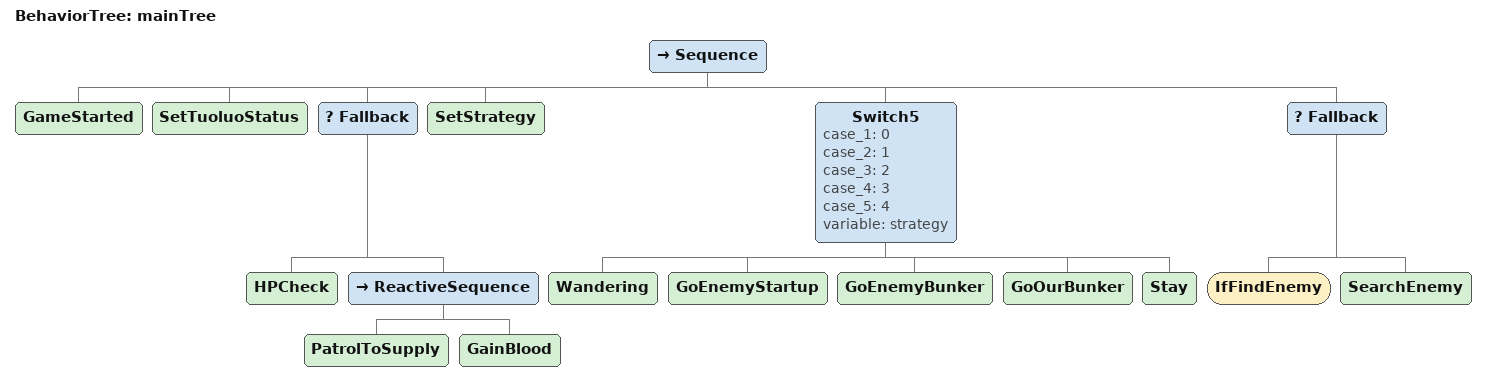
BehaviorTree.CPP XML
<?xml version="1.0" encoding="UTF-8"?>
<root BTCPP_format="4">
  <BehaviorTree ID="mainTree">
    <Sequence>
      <GameStarted/>
      <SetTuoluoStatus/>
      <Fallback>
        <HPCheck/>
        <ReactiveSequence>
          <PatrolToSupply/>
          <GainBlood/>
        </ReactiveSequence>
      </Fallback>
      <SetStrategy/>
      <Switch5 case_1="0"
               case_2="1"
               case_3="2"
               case_4="3"
               case_5="4"
               variable="strategy">
        <Wandering/>
        <GoEnemyStartup/>
        <GoEnemyBunker/>
        <GoOurBunker/>
        <Stay/>
      </Switch5>
      <Fallback>
        <IfFindEnemy/>
        <SearchEnemy/>
      </Fallback>
    </Sequence>
  </BehaviorTree>

</root>
